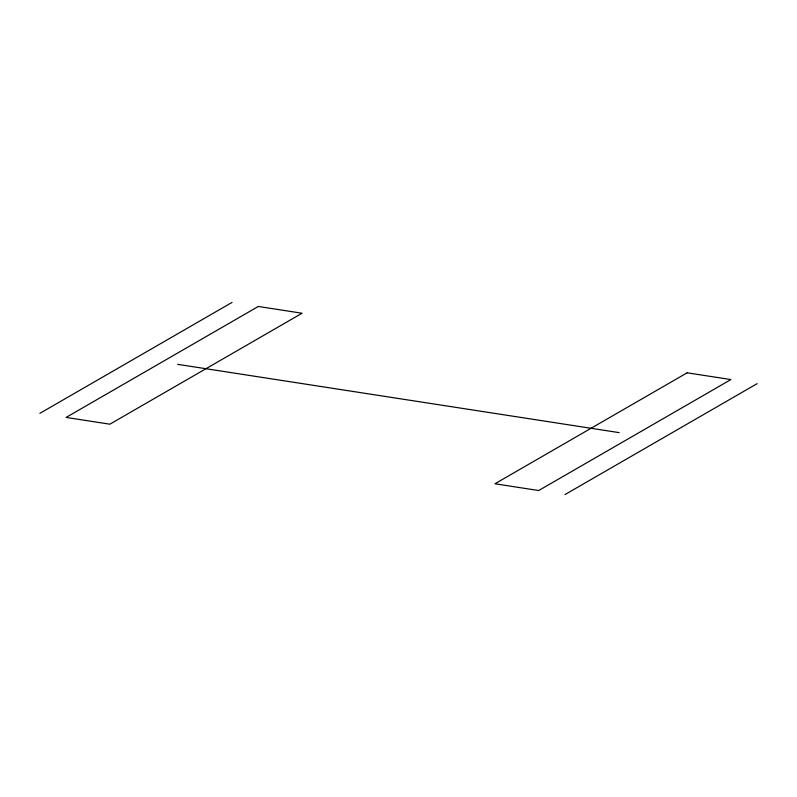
<?xml version="1.0" encoding="UTF-8"?>
<svg xmlns="http://www.w3.org/2000/svg" width="797" height="797" viewBox="0 0 797 797"><rect width="100%" height="100%" fill="white"/><g stroke="black" fill="none" stroke-linecap="round" stroke-linejoin="round"><path stroke-width="1.2" d="M39.85 413.364L232.047 302.402M564.953 494.598L757.15 383.636M177.661 364.339L619.159 432.632M258.308 306.466L66.101 417.429L109.866 424.193L302.063 313.231L258.308 306.466M687.134 372.807L494.937 483.769L538.692 490.534L730.899 379.571L687.134 372.807"/></g></svg>
